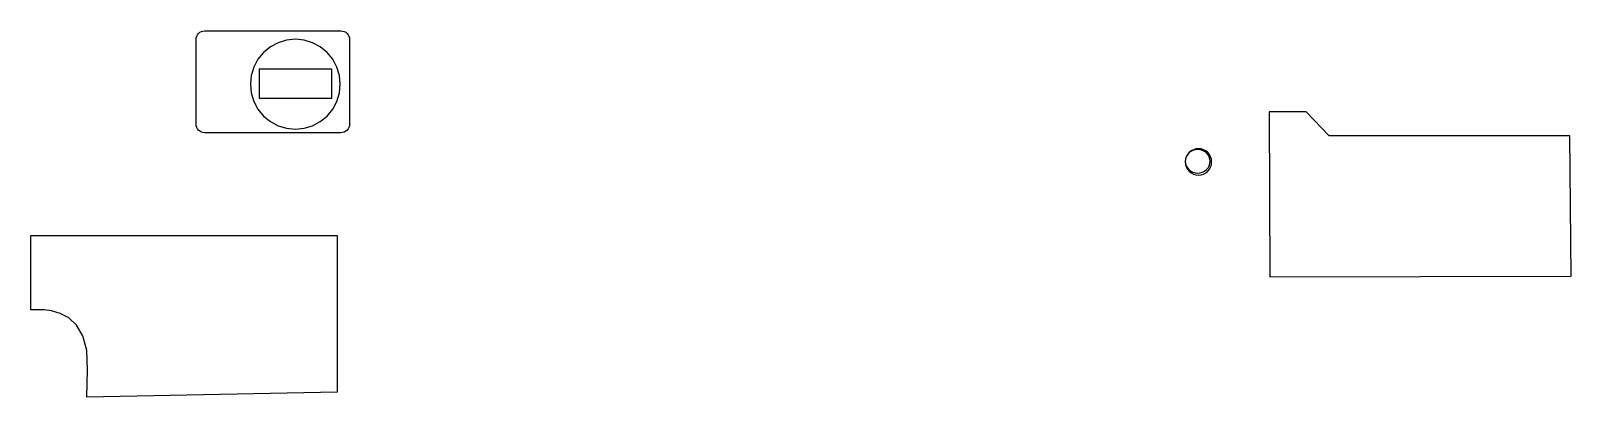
# Model space of a CAD drawing. Extents: x -47.2 to 46.4, y -13.7 to 8.5.
import ezdxf

# ---------------------------------------------------------------- set-up
doc = ezdxf.new("R2010")
doc.units = 0
doc.layers.add('CAPA_1', color=7, linetype='CONTINUOUS')

msp = doc.modelspace()

# ---------------------------------------------------------------- linework, layer by layer
at = {"layer": 'CAPA_1'}
for points in [[(-36.585, 8.504), (-28.317, 8.504), (-28.211, 8.493), (-28.111, 8.462), (-28.022, 8.413), (-27.943, 8.348), (-27.878, 8.27), (-27.829, 8.18), (-27.799, 8.081), (-27.788, 7.974), (-27.788, 2.848), (-27.799, 2.742), (-27.829, 2.643), (-27.878, 2.553), (-27.943, 2.474), (-28.022, 2.41), (-28.111, 2.361), (-28.211, 2.33), (-28.317, 2.319), (-36.585, 2.319), (-36.692, 2.33), (-36.791, 2.361), (-36.881, 2.41), (-36.959, 2.474), (-37.024, 2.553), (-37.073, 2.643), (-37.104, 2.742), (-37.114, 2.848), (-37.114, 7.974), (-37.104, 8.081), (-37.073, 8.18), (-37.024, 8.27), (-36.959, 8.348), (-36.881, 8.413), (-36.791, 8.462), (-36.692, 8.493), (-36.585, 8.504)], [(-31.082, 7.992), (-31.615, 7.94), (-32.127, 7.784), (-32.599, 7.532), (-33.013, 7.193), (-33.352, 6.779), (-33.605, 6.307), (-33.76, 5.795), (-33.812, 5.262), (-33.76, 4.73), (-33.605, 4.217), (-33.352, 3.745), (-33.013, 3.332), (-32.599, 2.992), (-32.127, 2.74), (-31.615, 2.585), (-31.082, 2.532), (-30.55, 2.585), (-30.038, 2.74), (-29.566, 2.992), (-29.152, 3.332), (-28.812, 3.745), (-28.56, 4.217), (-28.405, 4.73), (-28.352, 5.262), (-28.405, 5.795), (-28.56, 6.307), (-28.812, 6.779), (-29.152, 7.193), (-29.566, 7.532), (-30.038, 7.784), (-30.55, 7.94)], [(-33.282, 4.411), (-28.867, 4.411), (-28.867, 6.172), (-33.282, 6.172), (-33.282, 4.411)], [(28.119, -6.429), (46.425, -6.396), (46.342, 2.137), (31.724, 2.137), (30.318, 3.592), (28.069, 3.592), (28.119, -6.429)], [(23.781, 1.349), (23.625, 1.333), (23.475, 1.288), (23.337, 1.214), (23.216, 1.114), (23.116, 0.993), (23.042, 0.855), (22.997, 0.705), (22.981, 0.549), (22.997, 0.393), (23.042, 0.243), (23.116, 0.104), (23.216, -0.017), (23.337, -0.116), (23.475, -0.19), (23.625, -0.236), (23.781, -0.251), (23.937, -0.236), (24.088, -0.19), (24.226, -0.116), (24.347, -0.017), (24.447, 0.104), (24.521, 0.243), (24.566, 0.393), (24.581, 0.549), (24.566, 0.705), (24.521, 0.855), (24.447, 0.993), (24.347, 1.114), (24.226, 1.214), (24.088, 1.288), (23.937, 1.333)], [(24.489, 0.582), (24.474, 0.722), (24.431, 0.856), (24.362, 0.98), (24.268, 1.088), (24.154, 1.177), (24.024, 1.243), (23.883, 1.284), (23.736, 1.298), (23.589, 1.284), (23.448, 1.243), (23.318, 1.177), (23.204, 1.088), (23.11, 0.98), (23.041, 0.856), (22.998, 0.722), (22.983, 0.582), (22.998, 0.443), (23.041, 0.308), (23.11, 0.185), (23.204, 0.076), (23.318, -0.013), (23.448, -0.079), (23.589, -0.12), (23.736, -0.133), (23.883, -0.12), (24.024, -0.079), (24.154, -0.013), (24.268, 0.076), (24.362, 0.185), (24.431, 0.308), (24.474, 0.443)], [(-47.152, -3.916), (-28.532, -3.916), (-28.54, -13.441), (-43.74, -13.736), (-43.702, -12.077), (-43.748, -10.904), (-43.989, -10.013), (-44.373, -9.366), (-44.85, -8.923), (-45.372, -8.647), (-45.887, -8.5), (-46.347, -8.442), (-46.7, -8.436), (-47.144, -8.43), (-47.152, -3.916)]]:
    msp.add_lwpolyline(points, close=True, dxfattribs=at)

doc.saveas('drawing.dxf')
